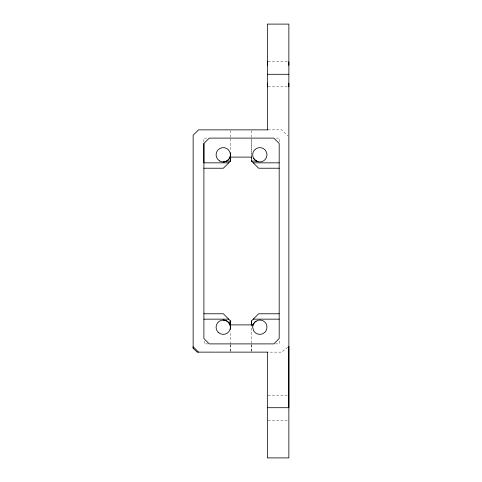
<?xml version="1.0" encoding="UTF-8"?>
<svg xmlns="http://www.w3.org/2000/svg" width="482" height="482" viewBox="0 0 482 482"><rect width="100%" height="100%" fill="white"/><g stroke="black" fill="none" stroke-linecap="round" stroke-linejoin="round"><path stroke-width="0.36" stroke-dasharray="2.41 1.81" d="M203.892 141.871L203.892 138.105L207.929 138.105M230.523 351.402L230.523 344.775M230.523 344.04L230.523 331.309M251.471 351.402L251.471 343.305M251.471 343.154L251.471 325.627M251.471 155.873L251.471 138.846M279.18 141.871L279.18 138.105L275.439 138.105M287.76 347.287L281.693 352.137L268.07 352.137M268.094 61.744L288.122 61.744M268.094 86.838L288.122 86.838M268.07 129.863L281.693 129.863L287.838 136.008M207.959 343.895L204.193 343.895L204.157 340.129M275.439 343.895L279.18 343.895L279.18 340.129M268.094 395.162L288.863 395.162M268.094 420.256L288.863 420.256M251.471 130.61L251.471 137.358M251.471 138.84L251.471 156.379M251.471 344.642L251.471 352.137M230.523 130.61L230.523 138.105M230.523 138.84L230.523 150.691M230.523 344.642L230.523 352.137"/><path stroke-width="0.72" d="M267.685 352.137L197.084 352.137L193.137 348.197L193.137 135.237L198.518 129.863L267.685 129.863M203.892 143.485L203.892 338.515L209.272 343.895L273.806 343.895L279.18 338.515L279.18 143.485L273.806 138.105L209.272 138.105L203.892 143.485L203.892 162.844L228.733 162.844M230.523 329.308L230.523 320.946L223.353 313.776L203.892 313.776M251.471 325.392L251.471 320.946L258.641 313.776L279.18 313.776M279.18 168.224L258.641 168.224L251.471 161.054L251.471 156.608M267.353 129.863L267.353 24.1L288.863 24.1L288.863 407.706L267.353 407.706M252.893 325.368L252.652 327.224L253.61 330.809A7.17 7.17 0 0 0 264.889 332.291C267.118 330.037 267.6 326.392 266.034 323.639A7.17 7.17 0 0 0 257.966 320.295L254.749 322.151L252.893 325.368A7.17 7.17 0 0 1 256.237 321.012M230.179 156.638C229.342 159.693 226.42 161.934 223.25 161.946M228.89 322.892L230.523 320.946L230.523 324.892L251.471 324.892L253.243 324.525M226.564 161.102L230.523 161.054L230.523 157.108L251.471 157.108M267.353 74.294L288.863 74.294M253.267 162.844L279.18 162.844M203.892 168.224L223.353 168.224L230.523 161.054L230.523 152.722M203.892 319.156L228.733 319.156M253.267 319.156L279.18 319.156M251.471 161.054L256.665 161.163M223.25 320.054C226.42 320.066 229.342 322.307 230.179 325.362M257.966 161.705L256.237 160.988L253.61 158.361M198.518 352.137L193.137 346.763L193.137 348.197M288.863 61.744L288.863 65.419M288.863 83.163L288.863 86.838M288.863 346.401L288.863 457.9L267.353 457.9L267.353 352.137M267.353 61.744L267.353 65.419M267.353 83.163L267.353 86.838M251.471 320.946L251.471 324.892M219.665 160.988A7.17 7.17 0 0 0 230.426 154.782A7.17 7.17 0 0 0 219.672 148.564A7.17 7.17 0 0 0 219.665 160.988M256.237 160.988A7.17 7.17 0 0 0 266.992 154.776A7.17 7.17 0 0 0 256.237 148.57A7.17 7.17 0 0 0 256.237 160.988M218.183 332.297A7.17 7.17 0 0 0 230.179 329.073A7.17 7.17 0 0 0 221.395 320.295A7.17 7.17 0 0 0 218.183 332.297"/></g></svg>
